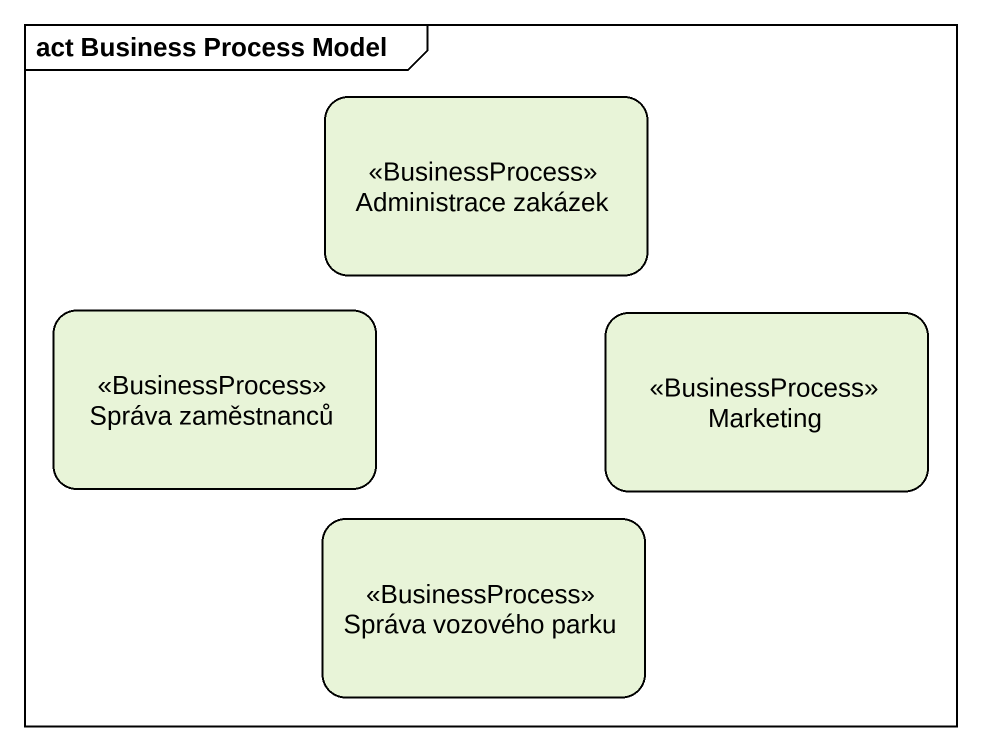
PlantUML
@startuml
mainframe act Business Process Model
hide empty description
state "Administrace zakázek" as Administrace_zakázek <<BusinessProcess>>
state "Správa zaměstnanců" as Správa_zaměstnanců <<BusinessProcess>>
state Marketing <<BusinessProcess>>
state "Správa vozového parku" as Správa_vozového_parku <<BusinessProcess>>
@enduml
